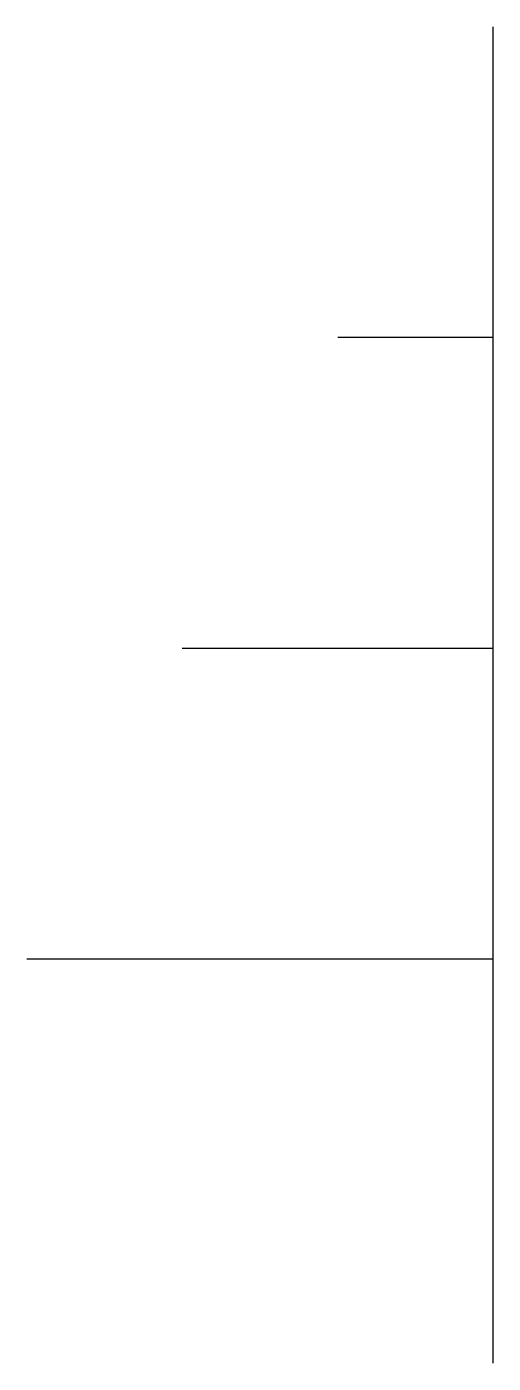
# Model space of a CAD drawing. Extents: x -1.5 to 0, y 0 to 4.3.
import ezdxf

# ---------------------------------------------------------------- set-up
doc = ezdxf.new("R2010")
doc.units = 0
doc.layers.get('0').update_dxf_attribs({"linetype": 'CONTINUOUS'})

msp = doc.modelspace()

# ---------------------------------------------------------------- linework, layer by layer
at = {"color": 0}
for p, q in [((0, 3.3), (-0.5, 3.3)), ((0, 2.3), (-1, 2.3)), ((0, 1.3), (-1.5, 1.3))]:
    msp.add_line(p, q, dxfattribs=at)
msp.add_lwpolyline([(0, 0), (0, 4.3)], dxfattribs=at)

doc.saveas('drawing.dxf')
